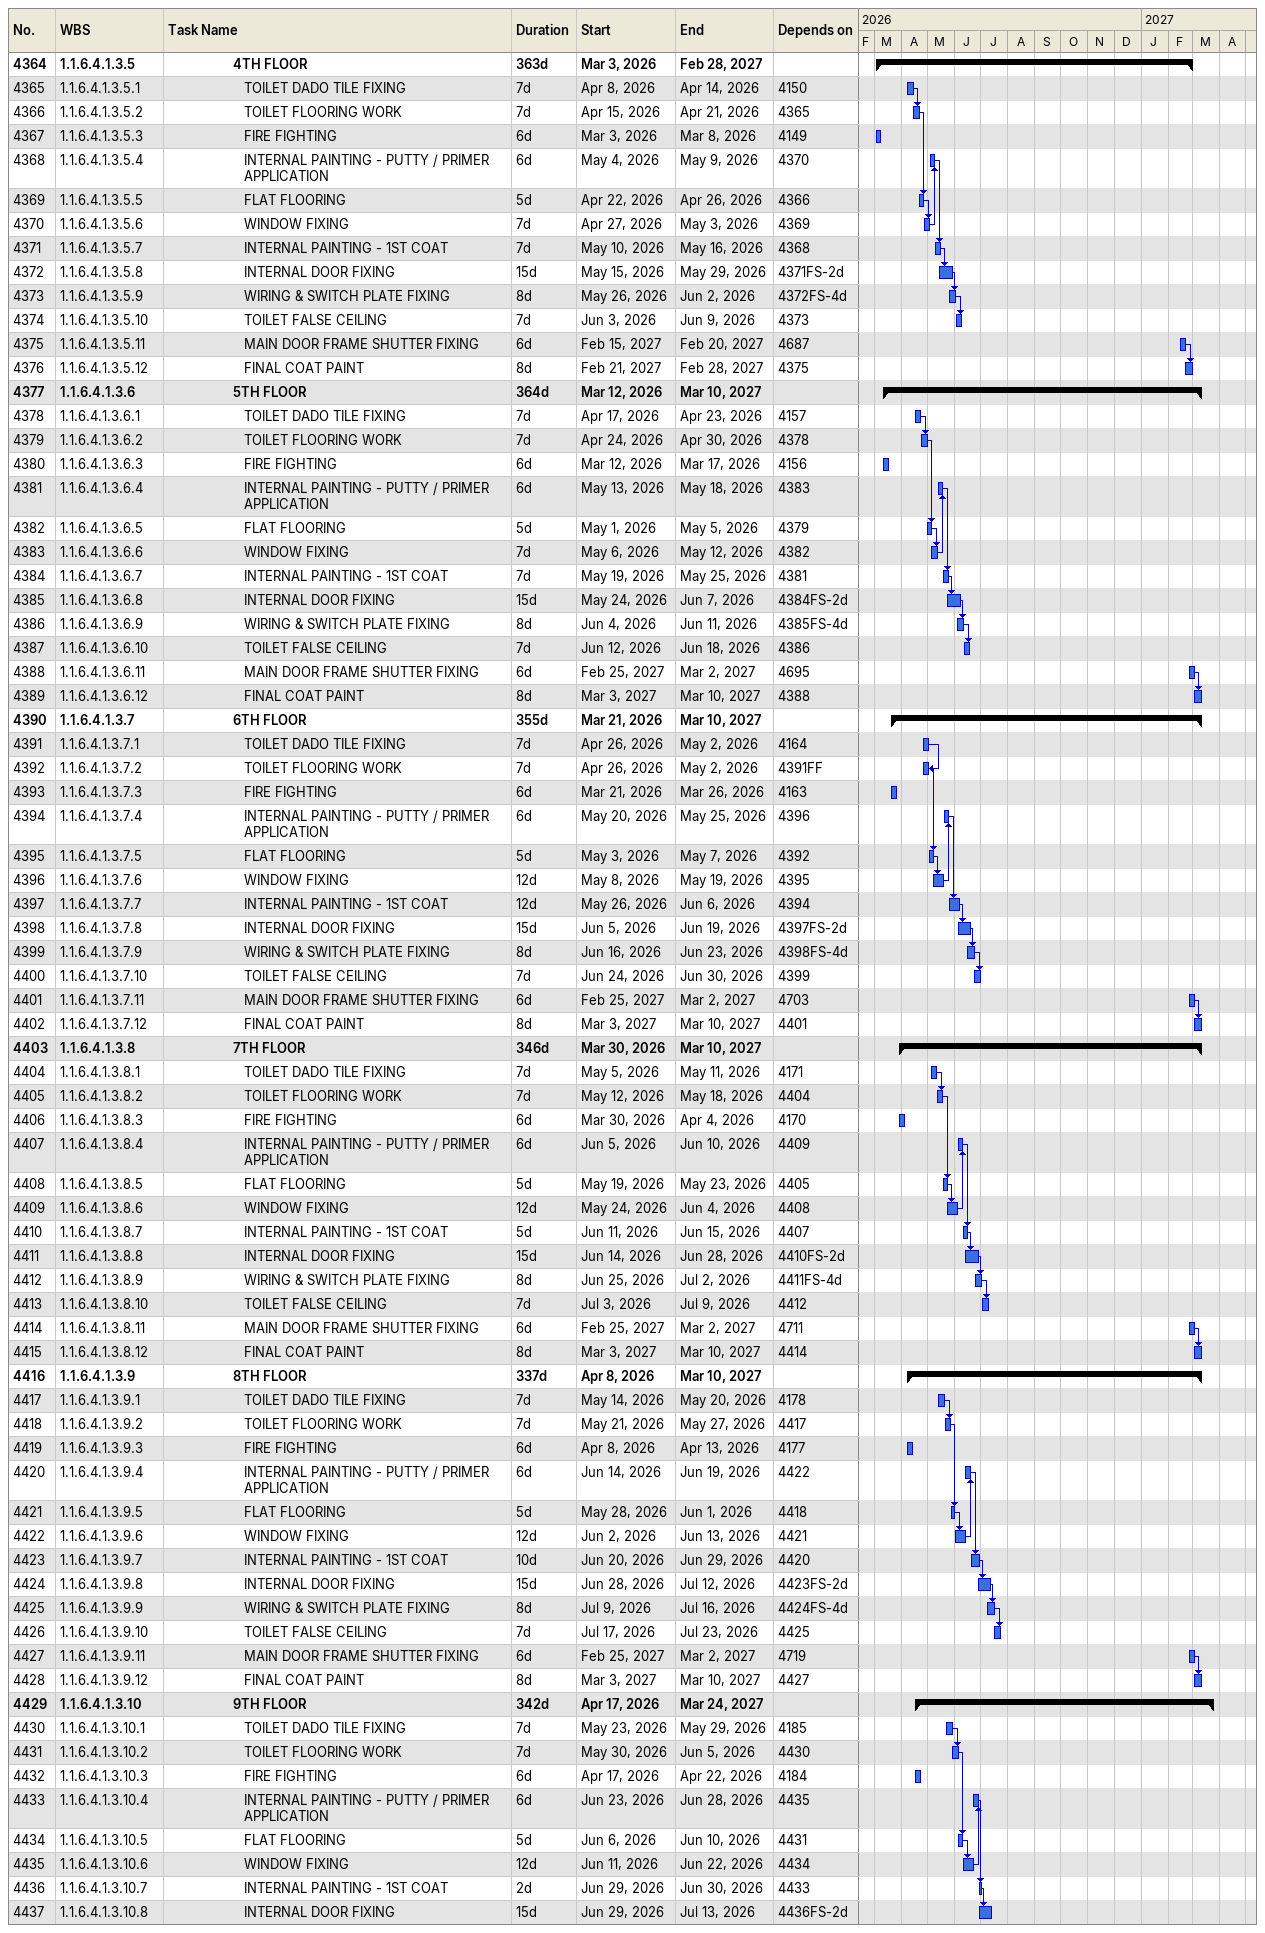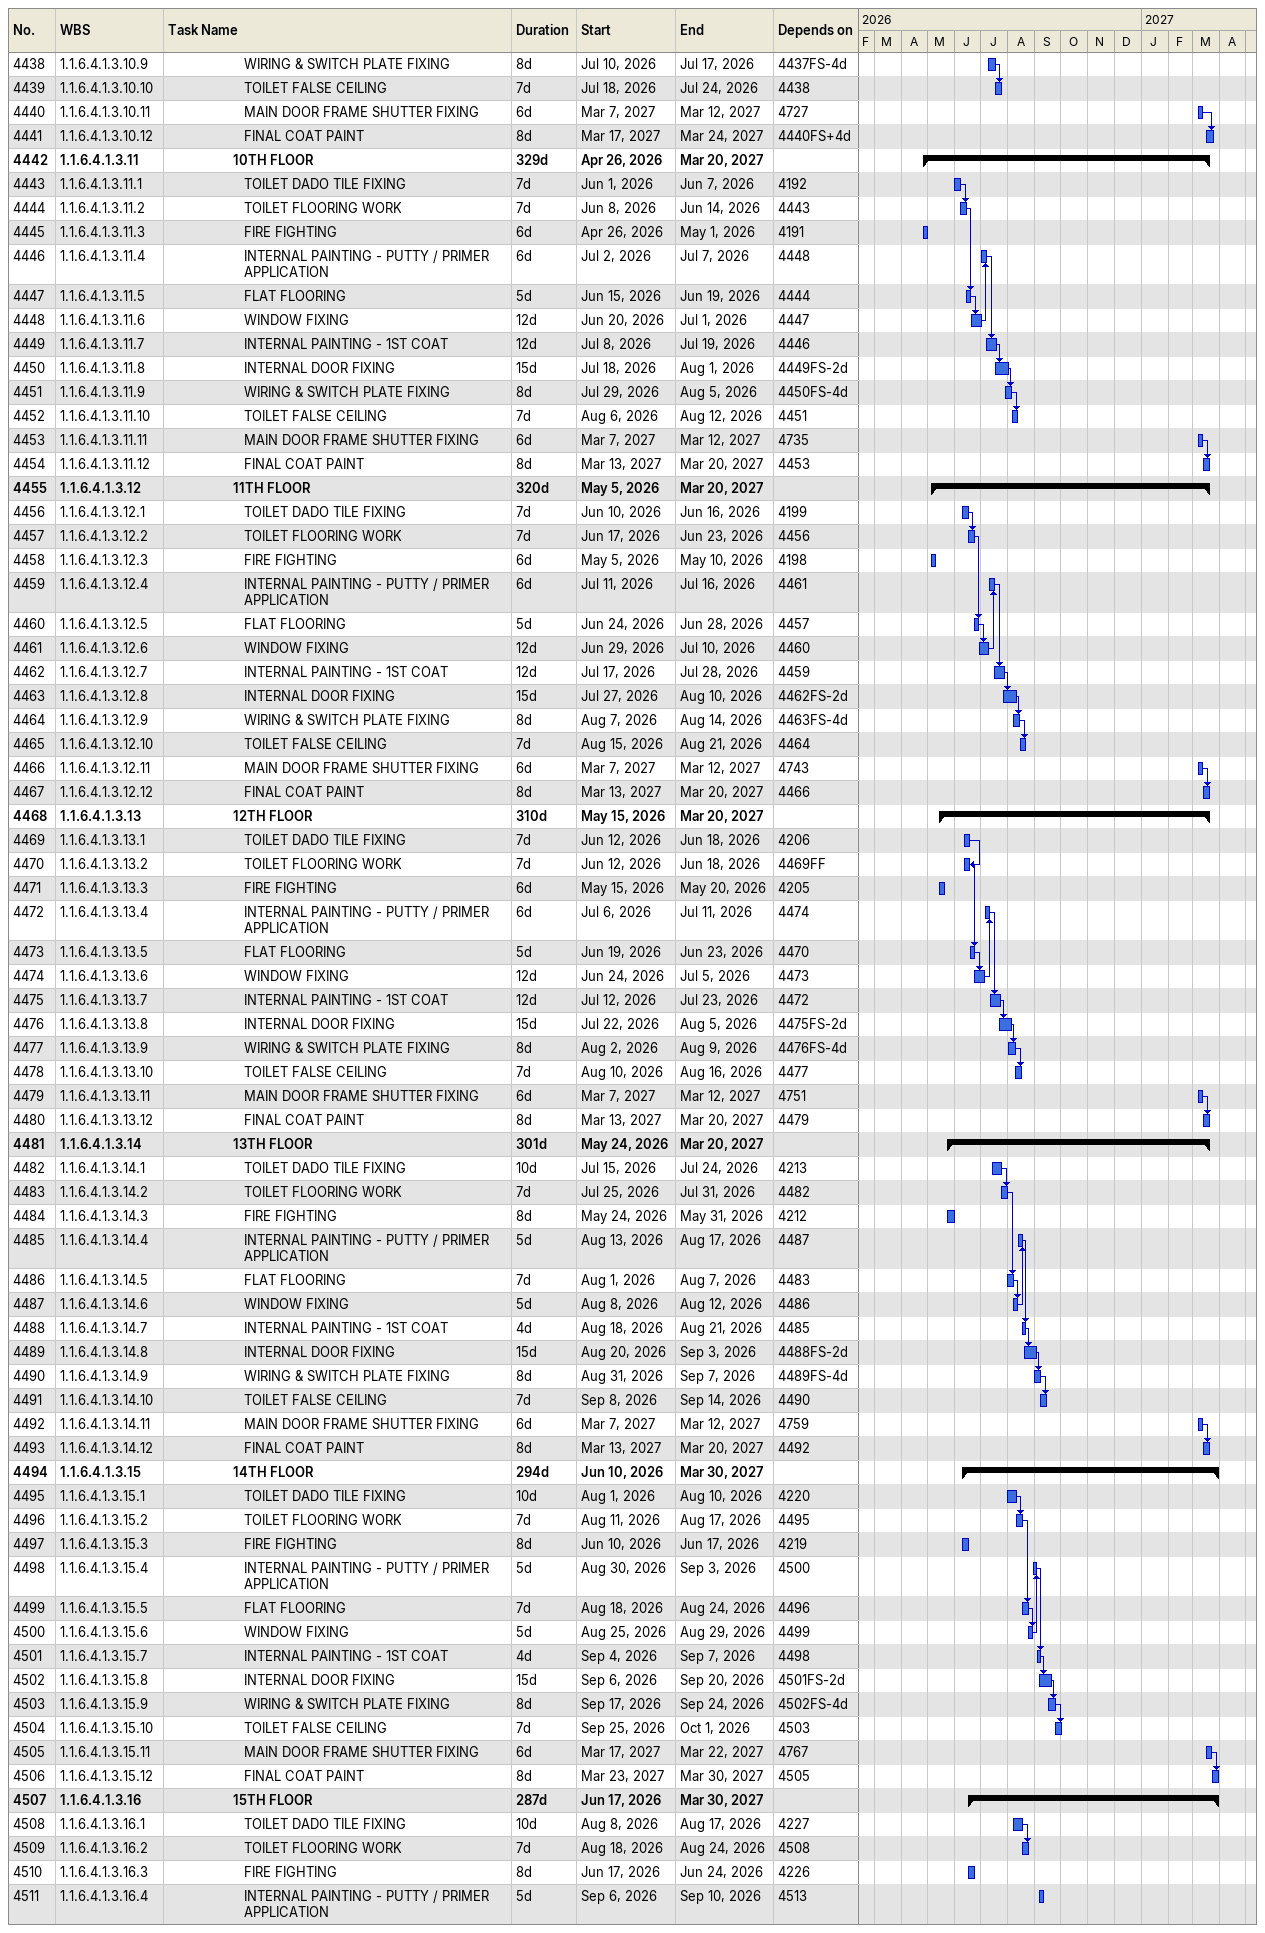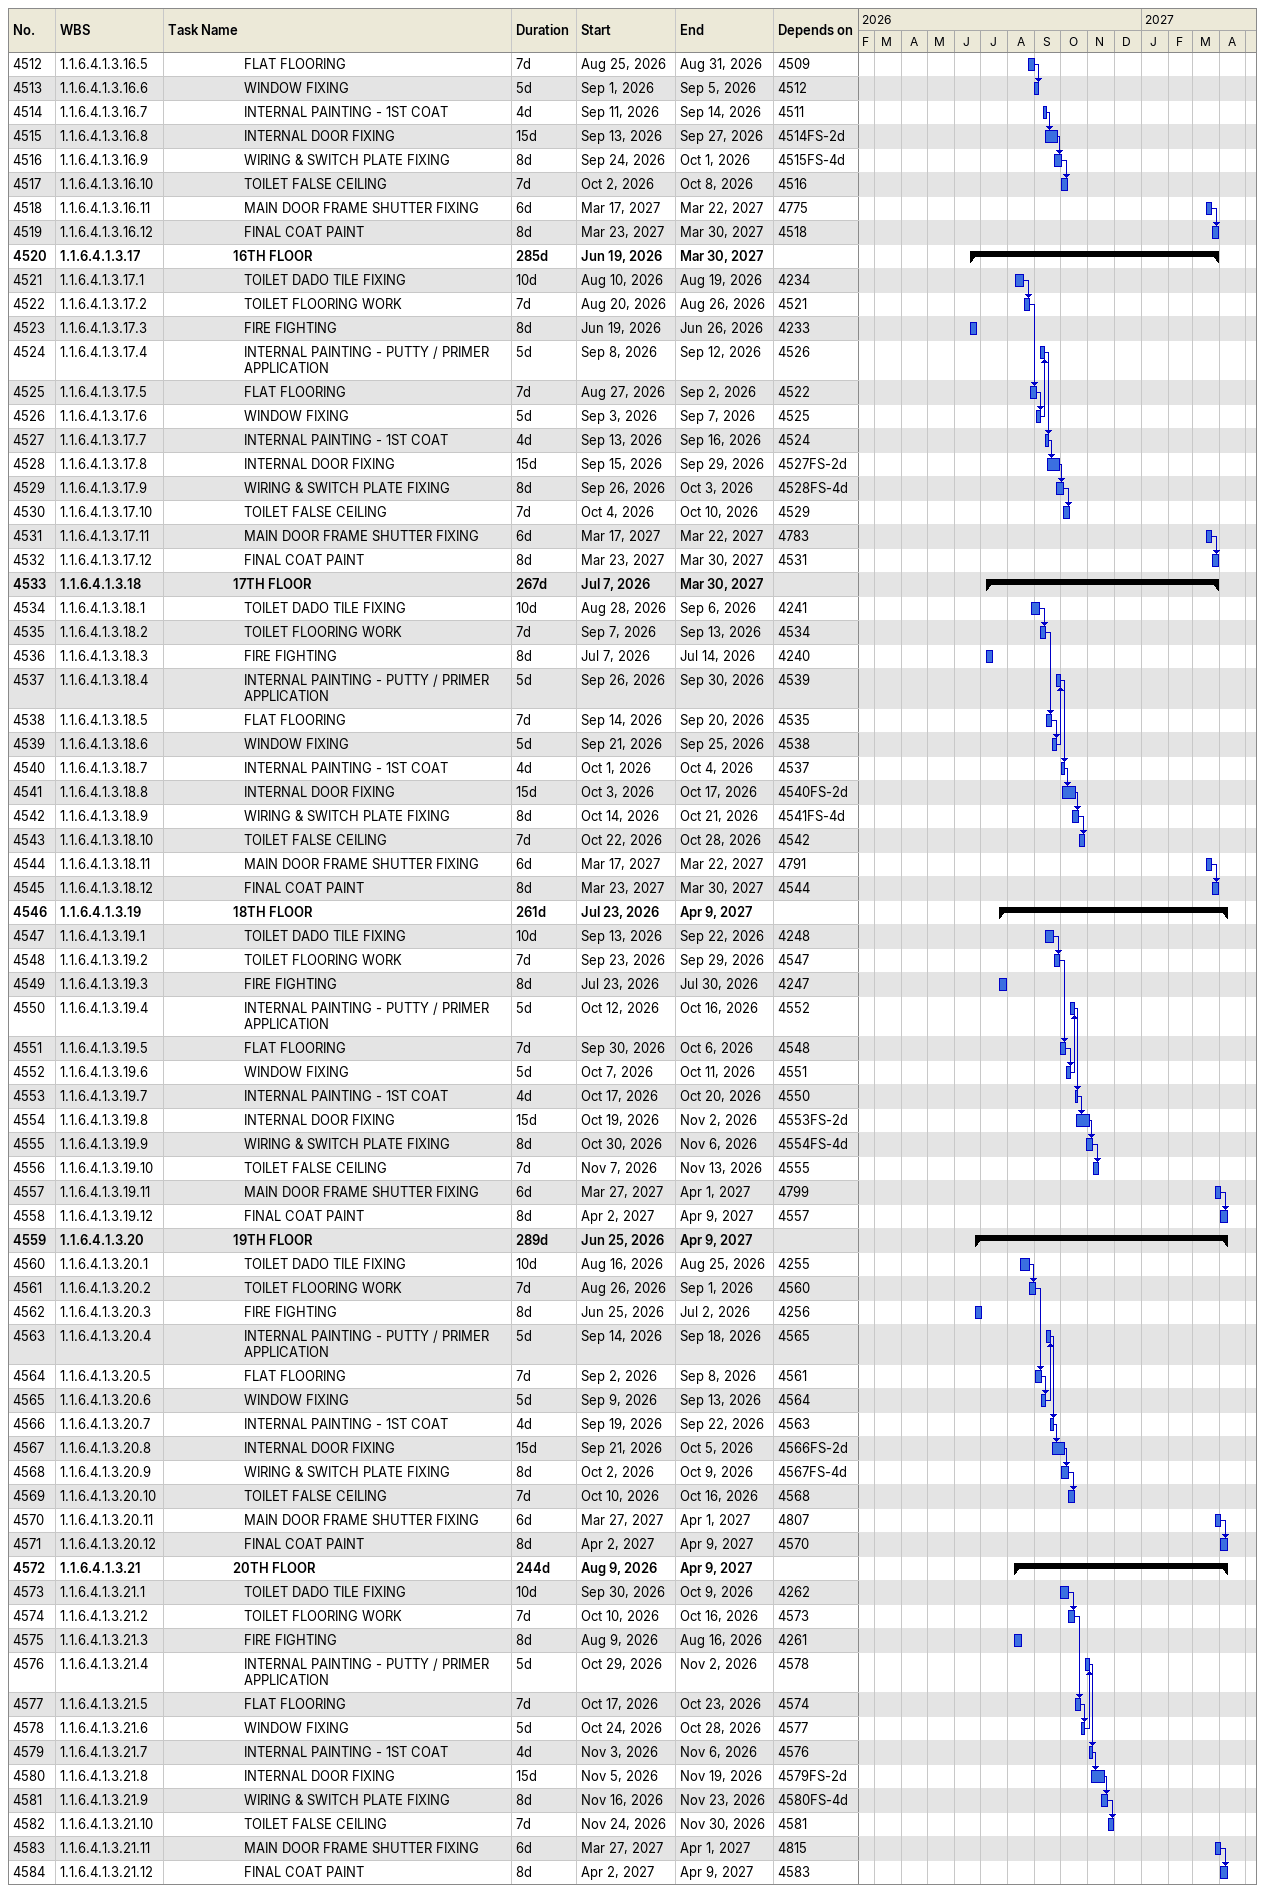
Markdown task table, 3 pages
| ID | WBS | Task | Duration | Start | Finish | Predecessors |
|---|---|---|---|---|---|---|
| 4364 | 1.1.6.4.1.3.5 | **4TH FLOOR** | 363d | 2026-03-03 | 2027-02-28 |  |
| 4365 | 1.1.6.4.1.3.5.1 | TOILET DADO TILE FIXING | 7d | 2026-04-08 | 2026-04-14 | 4150 |
| 4366 | 1.1.6.4.1.3.5.2 | TOILET FLOORING WORK | 7d | 2026-04-15 | 2026-04-21 | 4365 |
| 4367 | 1.1.6.4.1.3.5.3 | FIRE FIGHTING | 6d | 2026-03-03 | 2026-03-08 | 4149 |
| 4368 | 1.1.6.4.1.3.5.4 | INTERNAL PAINTING - PUTTY / PRIMER APPLICATION | 6d | 2026-05-04 | 2026-05-09 | 4370 |
| 4369 | 1.1.6.4.1.3.5.5 | FLAT FLOORING | 5d | 2026-04-22 | 2026-04-26 | 4366 |
| 4370 | 1.1.6.4.1.3.5.6 | WINDOW FIXING | 7d | 2026-04-27 | 2026-05-03 | 4369 |
| 4371 | 1.1.6.4.1.3.5.7 | INTERNAL PAINTING - 1ST COAT | 7d | 2026-05-10 | 2026-05-16 | 4368 |
| 4372 | 1.1.6.4.1.3.5.8 | INTERNAL DOOR FIXING | 15d | 2026-05-15 | 2026-05-29 | 4371FS-2d |
| 4373 | 1.1.6.4.1.3.5.9 | WIRING & SWITCH PLATE FIXING | 8d | 2026-05-26 | 2026-06-02 | 4372FS-4d |
| 4374 | 1.1.6.4.1.3.5.10 | TOILET FALSE CEILING | 7d | 2026-06-03 | 2026-06-09 | 4373 |
| 4375 | 1.1.6.4.1.3.5.11 | MAIN DOOR FRAME SHUTTER FIXING | 6d | 2027-02-15 | 2027-02-20 | 4687 |
| 4376 | 1.1.6.4.1.3.5.12 | FINAL COAT PAINT | 8d | 2027-02-21 | 2027-02-28 | 4375 |
| 4377 | 1.1.6.4.1.3.6 | **5TH FLOOR** | 364d | 2026-03-12 | 2027-03-10 |  |
| 4378 | 1.1.6.4.1.3.6.1 | TOILET DADO TILE FIXING | 7d | 2026-04-17 | 2026-04-23 | 4157 |
| 4379 | 1.1.6.4.1.3.6.2 | TOILET FLOORING WORK | 7d | 2026-04-24 | 2026-04-30 | 4378 |
| 4380 | 1.1.6.4.1.3.6.3 | FIRE FIGHTING | 6d | 2026-03-12 | 2026-03-17 | 4156 |
| 4381 | 1.1.6.4.1.3.6.4 | INTERNAL PAINTING - PUTTY / PRIMER APPLICATION | 6d | 2026-05-13 | 2026-05-18 | 4383 |
| 4382 | 1.1.6.4.1.3.6.5 | FLAT FLOORING | 5d | 2026-05-01 | 2026-05-05 | 4379 |
| 4383 | 1.1.6.4.1.3.6.6 | WINDOW FIXING | 7d | 2026-05-06 | 2026-05-12 | 4382 |
| 4384 | 1.1.6.4.1.3.6.7 | INTERNAL PAINTING - 1ST COAT | 7d | 2026-05-19 | 2026-05-25 | 4381 |
| 4385 | 1.1.6.4.1.3.6.8 | INTERNAL DOOR FIXING | 15d | 2026-05-24 | 2026-06-07 | 4384FS-2d |
| 4386 | 1.1.6.4.1.3.6.9 | WIRING & SWITCH PLATE FIXING | 8d | 2026-06-04 | 2026-06-11 | 4385FS-4d |
| 4387 | 1.1.6.4.1.3.6.10 | TOILET FALSE CEILING | 7d | 2026-06-12 | 2026-06-18 | 4386 |
| 4388 | 1.1.6.4.1.3.6.11 | MAIN DOOR FRAME SHUTTER FIXING | 6d | 2027-02-25 | 2027-03-02 | 4695 |
| 4389 | 1.1.6.4.1.3.6.12 | FINAL COAT PAINT | 8d | 2027-03-03 | 2027-03-10 | 4388 |
| 4390 | 1.1.6.4.1.3.7 | **6TH FLOOR** | 355d | 2026-03-21 | 2027-03-10 |  |
| 4391 | 1.1.6.4.1.3.7.1 | TOILET DADO TILE FIXING | 7d | 2026-04-26 | 2026-05-02 | 4164 |
| 4392 | 1.1.6.4.1.3.7.2 | TOILET FLOORING WORK | 7d | 2026-04-26 | 2026-05-02 | 4391FF |
| 4393 | 1.1.6.4.1.3.7.3 | FIRE FIGHTING | 6d | 2026-03-21 | 2026-03-26 | 4163 |
| 4394 | 1.1.6.4.1.3.7.4 | INTERNAL PAINTING - PUTTY / PRIMER APPLICATION | 6d | 2026-05-20 | 2026-05-25 | 4396 |
| 4395 | 1.1.6.4.1.3.7.5 | FLAT FLOORING | 5d | 2026-05-03 | 2026-05-07 | 4392 |
| 4396 | 1.1.6.4.1.3.7.6 | WINDOW FIXING | 12d | 2026-05-08 | 2026-05-19 | 4395 |
| 4397 | 1.1.6.4.1.3.7.7 | INTERNAL PAINTING - 1ST COAT | 12d | 2026-05-26 | 2026-06-06 | 4394 |
| 4398 | 1.1.6.4.1.3.7.8 | INTERNAL DOOR FIXING | 15d | 2026-06-05 | 2026-06-19 | 4397FS-2d |
| 4399 | 1.1.6.4.1.3.7.9 | WIRING & SWITCH PLATE FIXING | 8d | 2026-06-16 | 2026-06-23 | 4398FS-4d |
| 4400 | 1.1.6.4.1.3.7.10 | TOILET FALSE CEILING | 7d | 2026-06-24 | 2026-06-30 | 4399 |
| 4401 | 1.1.6.4.1.3.7.11 | MAIN DOOR FRAME SHUTTER FIXING | 6d | 2027-02-25 | 2027-03-02 | 4703 |
| 4402 | 1.1.6.4.1.3.7.12 | FINAL COAT PAINT | 8d | 2027-03-03 | 2027-03-10 | 4401 |
| 4403 | 1.1.6.4.1.3.8 | **7TH FLOOR** | 346d | 2026-03-30 | 2027-03-10 |  |
| 4404 | 1.1.6.4.1.3.8.1 | TOILET DADO TILE FIXING | 7d | 2026-05-05 | 2026-05-11 | 4171 |
| 4405 | 1.1.6.4.1.3.8.2 | TOILET FLOORING WORK | 7d | 2026-05-12 | 2026-05-18 | 4404 |
| 4406 | 1.1.6.4.1.3.8.3 | FIRE FIGHTING | 6d | 2026-03-30 | 2026-04-04 | 4170 |
| 4407 | 1.1.6.4.1.3.8.4 | INTERNAL PAINTING - PUTTY / PRIMER APPLICATION | 6d | 2026-06-05 | 2026-06-10 | 4409 |
| 4408 | 1.1.6.4.1.3.8.5 | FLAT FLOORING | 5d | 2026-05-19 | 2026-05-23 | 4405 |
| 4409 | 1.1.6.4.1.3.8.6 | WINDOW FIXING | 12d | 2026-05-24 | 2026-06-04 | 4408 |
| 4410 | 1.1.6.4.1.3.8.7 | INTERNAL PAINTING - 1ST COAT | 5d | 2026-06-11 | 2026-06-15 | 4407 |
| 4411 | 1.1.6.4.1.3.8.8 | INTERNAL DOOR FIXING | 15d | 2026-06-14 | 2026-06-28 | 4410FS-2d |
| 4412 | 1.1.6.4.1.3.8.9 | WIRING & SWITCH PLATE FIXING | 8d | 2026-06-25 | 2026-07-02 | 4411FS-4d |
| 4413 | 1.1.6.4.1.3.8.10 | TOILET FALSE CEILING | 7d | 2026-07-03 | 2026-07-09 | 4412 |
| 4414 | 1.1.6.4.1.3.8.11 | MAIN DOOR FRAME SHUTTER FIXING | 6d | 2027-02-25 | 2027-03-02 | 4711 |
| 4415 | 1.1.6.4.1.3.8.12 | FINAL COAT PAINT | 8d | 2027-03-03 | 2027-03-10 | 4414 |
| 4416 | 1.1.6.4.1.3.9 | **8TH FLOOR** | 337d | 2026-04-08 | 2027-03-10 |  |
| 4417 | 1.1.6.4.1.3.9.1 | TOILET DADO TILE FIXING | 7d | 2026-05-14 | 2026-05-20 | 4178 |
| 4418 | 1.1.6.4.1.3.9.2 | TOILET FLOORING WORK | 7d | 2026-05-21 | 2026-05-27 | 4417 |
| 4419 | 1.1.6.4.1.3.9.3 | FIRE FIGHTING | 6d | 2026-04-08 | 2026-04-13 | 4177 |
| 4420 | 1.1.6.4.1.3.9.4 | INTERNAL PAINTING - PUTTY / PRIMER APPLICATION | 6d | 2026-06-14 | 2026-06-19 | 4422 |
| 4421 | 1.1.6.4.1.3.9.5 | FLAT FLOORING | 5d | 2026-05-28 | 2026-06-01 | 4418 |
| 4422 | 1.1.6.4.1.3.9.6 | WINDOW FIXING | 12d | 2026-06-02 | 2026-06-13 | 4421 |
| 4423 | 1.1.6.4.1.3.9.7 | INTERNAL PAINTING - 1ST COAT | 10d | 2026-06-20 | 2026-06-29 | 4420 |
| 4424 | 1.1.6.4.1.3.9.8 | INTERNAL DOOR FIXING | 15d | 2026-06-28 | 2026-07-12 | 4423FS-2d |
| 4425 | 1.1.6.4.1.3.9.9 | WIRING & SWITCH PLATE FIXING | 8d | 2026-07-09 | 2026-07-16 | 4424FS-4d |
| 4426 | 1.1.6.4.1.3.9.10 | TOILET FALSE CEILING | 7d | 2026-07-17 | 2026-07-23 | 4425 |
| 4427 | 1.1.6.4.1.3.9.11 | MAIN DOOR FRAME SHUTTER FIXING | 6d | 2027-02-25 | 2027-03-02 | 4719 |
| 4428 | 1.1.6.4.1.3.9.12 | FINAL COAT PAINT | 8d | 2027-03-03 | 2027-03-10 | 4427 |
| 4429 | 1.1.6.4.1.3.10 | **9TH FLOOR** | 342d | 2026-04-17 | 2027-03-24 |  |
| 4430 | 1.1.6.4.1.3.10.1 | TOILET DADO TILE FIXING | 7d | 2026-05-23 | 2026-05-29 | 4185 |
| 4431 | 1.1.6.4.1.3.10.2 | TOILET FLOORING WORK | 7d | 2026-05-30 | 2026-06-05 | 4430 |
| 4432 | 1.1.6.4.1.3.10.3 | FIRE FIGHTING | 6d | 2026-04-17 | 2026-04-22 | 4184 |
| 4433 | 1.1.6.4.1.3.10.4 | INTERNAL PAINTING - PUTTY / PRIMER APPLICATION | 6d | 2026-06-23 | 2026-06-28 | 4435 |
| 4434 | 1.1.6.4.1.3.10.5 | FLAT FLOORING | 5d | 2026-06-06 | 2026-06-10 | 4431 |
| 4435 | 1.1.6.4.1.3.10.6 | WINDOW FIXING | 12d | 2026-06-11 | 2026-06-22 | 4434 |
| 4436 | 1.1.6.4.1.3.10.7 | INTERNAL PAINTING - 1ST COAT | 2d | 2026-06-29 | 2026-06-30 | 4433 |
| 4437 | 1.1.6.4.1.3.10.8 | INTERNAL DOOR FIXING | 15d | 2026-06-29 | 2026-07-13 | 4436FS-2d |
| 4438 | 1.1.6.4.1.3.10.9 | WIRING & SWITCH PLATE FIXING | 8d | 2026-07-10 | 2026-07-17 | 4437FS-4d |
| 4439 | 1.1.6.4.1.3.10.10 | TOILET FALSE CEILING | 7d | 2026-07-18 | 2026-07-24 | 4438 |
| 4440 | 1.1.6.4.1.3.10.11 | MAIN DOOR FRAME SHUTTER FIXING | 6d | 2027-03-07 | 2027-03-12 | 4727 |
| 4441 | 1.1.6.4.1.3.10.12 | FINAL COAT PAINT | 8d | 2027-03-17 | 2027-03-24 | 4440FS+4d |
| 4442 | 1.1.6.4.1.3.11 | **10TH FLOOR** | 329d | 2026-04-26 | 2027-03-20 |  |
| 4443 | 1.1.6.4.1.3.11.1 | TOILET DADO TILE FIXING | 7d | 2026-06-01 | 2026-06-07 | 4192 |
| 4444 | 1.1.6.4.1.3.11.2 | TOILET FLOORING WORK | 7d | 2026-06-08 | 2026-06-14 | 4443 |
| 4445 | 1.1.6.4.1.3.11.3 | FIRE FIGHTING | 6d | 2026-04-26 | 2026-05-01 | 4191 |
| 4446 | 1.1.6.4.1.3.11.4 | INTERNAL PAINTING - PUTTY / PRIMER APPLICATION | 6d | 2026-07-02 | 2026-07-07 | 4448 |
| 4447 | 1.1.6.4.1.3.11.5 | FLAT FLOORING | 5d | 2026-06-15 | 2026-06-19 | 4444 |
| 4448 | 1.1.6.4.1.3.11.6 | WINDOW FIXING | 12d | 2026-06-20 | 2026-07-01 | 4447 |
| 4449 | 1.1.6.4.1.3.11.7 | INTERNAL PAINTING - 1ST COAT | 12d | 2026-07-08 | 2026-07-19 | 4446 |
| 4450 | 1.1.6.4.1.3.11.8 | INTERNAL DOOR FIXING | 15d | 2026-07-18 | 2026-08-01 | 4449FS-2d |
| 4451 | 1.1.6.4.1.3.11.9 | WIRING & SWITCH PLATE FIXING | 8d | 2026-07-29 | 2026-08-05 | 4450FS-4d |
| 4452 | 1.1.6.4.1.3.11.10 | TOILET FALSE CEILING | 7d | 2026-08-06 | 2026-08-12 | 4451 |
| 4453 | 1.1.6.4.1.3.11.11 | MAIN DOOR FRAME SHUTTER FIXING | 6d | 2027-03-07 | 2027-03-12 | 4735 |
| 4454 | 1.1.6.4.1.3.11.12 | FINAL COAT PAINT | 8d | 2027-03-13 | 2027-03-20 | 4453 |
| 4455 | 1.1.6.4.1.3.12 | **11TH FLOOR** | 320d | 2026-05-05 | 2027-03-20 |  |
| 4456 | 1.1.6.4.1.3.12.1 | TOILET DADO TILE FIXING | 7d | 2026-06-10 | 2026-06-16 | 4199 |
| 4457 | 1.1.6.4.1.3.12.2 | TOILET FLOORING WORK | 7d | 2026-06-17 | 2026-06-23 | 4456 |
| 4458 | 1.1.6.4.1.3.12.3 | FIRE FIGHTING | 6d | 2026-05-05 | 2026-05-10 | 4198 |
| 4459 | 1.1.6.4.1.3.12.4 | INTERNAL PAINTING - PUTTY / PRIMER APPLICATION | 6d | 2026-07-11 | 2026-07-16 | 4461 |
| 4460 | 1.1.6.4.1.3.12.5 | FLAT FLOORING | 5d | 2026-06-24 | 2026-06-28 | 4457 |
| 4461 | 1.1.6.4.1.3.12.6 | WINDOW FIXING | 12d | 2026-06-29 | 2026-07-10 | 4460 |
| 4462 | 1.1.6.4.1.3.12.7 | INTERNAL PAINTING - 1ST COAT | 12d | 2026-07-17 | 2026-07-28 | 4459 |
| 4463 | 1.1.6.4.1.3.12.8 | INTERNAL DOOR FIXING | 15d | 2026-07-27 | 2026-08-10 | 4462FS-2d |
| 4464 | 1.1.6.4.1.3.12.9 | WIRING & SWITCH PLATE FIXING | 8d | 2026-08-07 | 2026-08-14 | 4463FS-4d |
| 4465 | 1.1.6.4.1.3.12.10 | TOILET FALSE CEILING | 7d | 2026-08-15 | 2026-08-21 | 4464 |
| 4466 | 1.1.6.4.1.3.12.11 | MAIN DOOR FRAME SHUTTER FIXING | 6d | 2027-03-07 | 2027-03-12 | 4743 |
| 4467 | 1.1.6.4.1.3.12.12 | FINAL COAT PAINT | 8d | 2027-03-13 | 2027-03-20 | 4466 |
| 4468 | 1.1.6.4.1.3.13 | **12TH FLOOR** | 310d | 2026-05-15 | 2027-03-20 |  |
| 4469 | 1.1.6.4.1.3.13.1 | TOILET DADO TILE FIXING | 7d | 2026-06-12 | 2026-06-18 | 4206 |
| 4470 | 1.1.6.4.1.3.13.2 | TOILET FLOORING WORK | 7d | 2026-06-12 | 2026-06-18 | 4469FF |
| 4471 | 1.1.6.4.1.3.13.3 | FIRE FIGHTING | 6d | 2026-05-15 | 2026-05-20 | 4205 |
| 4472 | 1.1.6.4.1.3.13.4 | INTERNAL PAINTING - PUTTY / PRIMER APPLICATION | 6d | 2026-07-06 | 2026-07-11 | 4474 |
| 4473 | 1.1.6.4.1.3.13.5 | FLAT FLOORING | 5d | 2026-06-19 | 2026-06-23 | 4470 |
| 4474 | 1.1.6.4.1.3.13.6 | WINDOW FIXING | 12d | 2026-06-24 | 2026-07-05 | 4473 |
| 4475 | 1.1.6.4.1.3.13.7 | INTERNAL PAINTING - 1ST COAT | 12d | 2026-07-12 | 2026-07-23 | 4472 |
| 4476 | 1.1.6.4.1.3.13.8 | INTERNAL DOOR FIXING | 15d | 2026-07-22 | 2026-08-05 | 4475FS-2d |
| 4477 | 1.1.6.4.1.3.13.9 | WIRING & SWITCH PLATE FIXING | 8d | 2026-08-02 | 2026-08-09 | 4476FS-4d |
| 4478 | 1.1.6.4.1.3.13.10 | TOILET FALSE CEILING | 7d | 2026-08-10 | 2026-08-16 | 4477 |
| 4479 | 1.1.6.4.1.3.13.11 | MAIN DOOR FRAME SHUTTER FIXING | 6d | 2027-03-07 | 2027-03-12 | 4751 |
| 4480 | 1.1.6.4.1.3.13.12 | FINAL COAT PAINT | 8d | 2027-03-13 | 2027-03-20 | 4479 |
| 4481 | 1.1.6.4.1.3.14 | **13TH FLOOR** | 301d | 2026-05-24 | 2027-03-20 |  |
| 4482 | 1.1.6.4.1.3.14.1 | TOILET DADO TILE FIXING | 10d | 2026-07-15 | 2026-07-24 | 4213 |
| 4483 | 1.1.6.4.1.3.14.2 | TOILET FLOORING WORK | 7d | 2026-07-25 | 2026-07-31 | 4482 |
| 4484 | 1.1.6.4.1.3.14.3 | FIRE FIGHTING | 8d | 2026-05-24 | 2026-05-31 | 4212 |
| 4485 | 1.1.6.4.1.3.14.4 | INTERNAL PAINTING - PUTTY / PRIMER APPLICATION | 5d | 2026-08-13 | 2026-08-17 | 4487 |
| 4486 | 1.1.6.4.1.3.14.5 | FLAT FLOORING | 7d | 2026-08-01 | 2026-08-07 | 4483 |
| 4487 | 1.1.6.4.1.3.14.6 | WINDOW FIXING | 5d | 2026-08-08 | 2026-08-12 | 4486 |
| 4488 | 1.1.6.4.1.3.14.7 | INTERNAL PAINTING - 1ST COAT | 4d | 2026-08-18 | 2026-08-21 | 4485 |
| 4489 | 1.1.6.4.1.3.14.8 | INTERNAL DOOR FIXING | 15d | 2026-08-20 | 2026-09-03 | 4488FS-2d |
| 4490 | 1.1.6.4.1.3.14.9 | WIRING & SWITCH PLATE FIXING | 8d | 2026-08-31 | 2026-09-07 | 4489FS-4d |
| 4491 | 1.1.6.4.1.3.14.10 | TOILET FALSE CEILING | 7d | 2026-09-08 | 2026-09-14 | 4490 |
| 4492 | 1.1.6.4.1.3.14.11 | MAIN DOOR FRAME SHUTTER FIXING | 6d | 2027-03-07 | 2027-03-12 | 4759 |
| 4493 | 1.1.6.4.1.3.14.12 | FINAL COAT PAINT | 8d | 2027-03-13 | 2027-03-20 | 4492 |
| 4494 | 1.1.6.4.1.3.15 | **14TH FLOOR** | 294d | 2026-06-10 | 2027-03-30 |  |
| 4495 | 1.1.6.4.1.3.15.1 | TOILET DADO TILE FIXING | 10d | 2026-08-01 | 2026-08-10 | 4220 |
| 4496 | 1.1.6.4.1.3.15.2 | TOILET FLOORING WORK | 7d | 2026-08-11 | 2026-08-17 | 4495 |
| 4497 | 1.1.6.4.1.3.15.3 | FIRE FIGHTING | 8d | 2026-06-10 | 2026-06-17 | 4219 |
| 4498 | 1.1.6.4.1.3.15.4 | INTERNAL PAINTING - PUTTY / PRIMER APPLICATION | 5d | 2026-08-30 | 2026-09-03 | 4500 |
| 4499 | 1.1.6.4.1.3.15.5 | FLAT FLOORING | 7d | 2026-08-18 | 2026-08-24 | 4496 |
| 4500 | 1.1.6.4.1.3.15.6 | WINDOW FIXING | 5d | 2026-08-25 | 2026-08-29 | 4499 |
| 4501 | 1.1.6.4.1.3.15.7 | INTERNAL PAINTING - 1ST COAT | 4d | 2026-09-04 | 2026-09-07 | 4498 |
| 4502 | 1.1.6.4.1.3.15.8 | INTERNAL DOOR FIXING | 15d | 2026-09-06 | 2026-09-20 | 4501FS-2d |
| 4503 | 1.1.6.4.1.3.15.9 | WIRING & SWITCH PLATE FIXING | 8d | 2026-09-17 | 2026-09-24 | 4502FS-4d |
| 4504 | 1.1.6.4.1.3.15.10 | TOILET FALSE CEILING | 7d | 2026-09-25 | 2026-10-01 | 4503 |
| 4505 | 1.1.6.4.1.3.15.11 | MAIN DOOR FRAME SHUTTER FIXING | 6d | 2027-03-17 | 2027-03-22 | 4767 |
| 4506 | 1.1.6.4.1.3.15.12 | FINAL COAT PAINT | 8d | 2027-03-23 | 2027-03-30 | 4505 |
| 4507 | 1.1.6.4.1.3.16 | **15TH FLOOR** | 287d | 2026-06-17 | 2027-03-30 |  |
| 4508 | 1.1.6.4.1.3.16.1 | TOILET DADO TILE FIXING | 10d | 2026-08-08 | 2026-08-17 | 4227 |
| 4509 | 1.1.6.4.1.3.16.2 | TOILET FLOORING WORK | 7d | 2026-08-18 | 2026-08-24 | 4508 |
| 4510 | 1.1.6.4.1.3.16.3 | FIRE FIGHTING | 8d | 2026-06-17 | 2026-06-24 | 4226 |
| 4511 | 1.1.6.4.1.3.16.4 | INTERNAL PAINTING - PUTTY / PRIMER APPLICATION | 5d | 2026-09-06 | 2026-09-10 | 4513 |
| 4512 | 1.1.6.4.1.3.16.5 | FLAT FLOORING | 7d | 2026-08-25 | 2026-08-31 | 4509 |
| 4513 | 1.1.6.4.1.3.16.6 | WINDOW FIXING | 5d | 2026-09-01 | 2026-09-05 | 4512 |
| 4514 | 1.1.6.4.1.3.16.7 | INTERNAL PAINTING - 1ST COAT | 4d | 2026-09-11 | 2026-09-14 | 4511 |
| 4515 | 1.1.6.4.1.3.16.8 | INTERNAL DOOR FIXING | 15d | 2026-09-13 | 2026-09-27 | 4514FS-2d |
| 4516 | 1.1.6.4.1.3.16.9 | WIRING & SWITCH PLATE FIXING | 8d | 2026-09-24 | 2026-10-01 | 4515FS-4d |
| 4517 | 1.1.6.4.1.3.16.10 | TOILET FALSE CEILING | 7d | 2026-10-02 | 2026-10-08 | 4516 |
| 4518 | 1.1.6.4.1.3.16.11 | MAIN DOOR FRAME SHUTTER FIXING | 6d | 2027-03-17 | 2027-03-22 | 4775 |
| 4519 | 1.1.6.4.1.3.16.12 | FINAL COAT PAINT | 8d | 2027-03-23 | 2027-03-30 | 4518 |
| 4520 | 1.1.6.4.1.3.17 | **16TH FLOOR** | 285d | 2026-06-19 | 2027-03-30 |  |
| 4521 | 1.1.6.4.1.3.17.1 | TOILET DADO TILE FIXING | 10d | 2026-08-10 | 2026-08-19 | 4234 |
| 4522 | 1.1.6.4.1.3.17.2 | TOILET FLOORING WORK | 7d | 2026-08-20 | 2026-08-26 | 4521 |
| 4523 | 1.1.6.4.1.3.17.3 | FIRE FIGHTING | 8d | 2026-06-19 | 2026-06-26 | 4233 |
| 4524 | 1.1.6.4.1.3.17.4 | INTERNAL PAINTING - PUTTY / PRIMER APPLICATION | 5d | 2026-09-08 | 2026-09-12 | 4526 |
| 4525 | 1.1.6.4.1.3.17.5 | FLAT FLOORING | 7d | 2026-08-27 | 2026-09-02 | 4522 |
| 4526 | 1.1.6.4.1.3.17.6 | WINDOW FIXING | 5d | 2026-09-03 | 2026-09-07 | 4525 |
| 4527 | 1.1.6.4.1.3.17.7 | INTERNAL PAINTING - 1ST COAT | 4d | 2026-09-13 | 2026-09-16 | 4524 |
| 4528 | 1.1.6.4.1.3.17.8 | INTERNAL DOOR FIXING | 15d | 2026-09-15 | 2026-09-29 | 4527FS-2d |
| 4529 | 1.1.6.4.1.3.17.9 | WIRING & SWITCH PLATE FIXING | 8d | 2026-09-26 | 2026-10-03 | 4528FS-4d |
| 4530 | 1.1.6.4.1.3.17.10 | TOILET FALSE CEILING | 7d | 2026-10-04 | 2026-10-10 | 4529 |
| 4531 | 1.1.6.4.1.3.17.11 | MAIN DOOR FRAME SHUTTER FIXING | 6d | 2027-03-17 | 2027-03-22 | 4783 |
| 4532 | 1.1.6.4.1.3.17.12 | FINAL COAT PAINT | 8d | 2027-03-23 | 2027-03-30 | 4531 |
| 4533 | 1.1.6.4.1.3.18 | **17TH FLOOR** | 267d | 2026-07-07 | 2027-03-30 |  |
| 4534 | 1.1.6.4.1.3.18.1 | TOILET DADO TILE FIXING | 10d | 2026-08-28 | 2026-09-06 | 4241 |
| 4535 | 1.1.6.4.1.3.18.2 | TOILET FLOORING WORK | 7d | 2026-09-07 | 2026-09-13 | 4534 |
| 4536 | 1.1.6.4.1.3.18.3 | FIRE FIGHTING | 8d | 2026-07-07 | 2026-07-14 | 4240 |
| 4537 | 1.1.6.4.1.3.18.4 | INTERNAL PAINTING - PUTTY / PRIMER APPLICATION | 5d | 2026-09-26 | 2026-09-30 | 4539 |
| 4538 | 1.1.6.4.1.3.18.5 | FLAT FLOORING | 7d | 2026-09-14 | 2026-09-20 | 4535 |
| 4539 | 1.1.6.4.1.3.18.6 | WINDOW FIXING | 5d | 2026-09-21 | 2026-09-25 | 4538 |
| 4540 | 1.1.6.4.1.3.18.7 | INTERNAL PAINTING - 1ST COAT | 4d | 2026-10-01 | 2026-10-04 | 4537 |
| 4541 | 1.1.6.4.1.3.18.8 | INTERNAL DOOR FIXING | 15d | 2026-10-03 | 2026-10-17 | 4540FS-2d |
| 4542 | 1.1.6.4.1.3.18.9 | WIRING & SWITCH PLATE FIXING | 8d | 2026-10-14 | 2026-10-21 | 4541FS-4d |
| 4543 | 1.1.6.4.1.3.18.10 | TOILET FALSE CEILING | 7d | 2026-10-22 | 2026-10-28 | 4542 |
| 4544 | 1.1.6.4.1.3.18.11 | MAIN DOOR FRAME SHUTTER FIXING | 6d | 2027-03-17 | 2027-03-22 | 4791 |
| 4545 | 1.1.6.4.1.3.18.12 | FINAL COAT PAINT | 8d | 2027-03-23 | 2027-03-30 | 4544 |
| 4546 | 1.1.6.4.1.3.19 | **18TH FLOOR** | 261d | 2026-07-23 | 2027-04-09 |  |
| 4547 | 1.1.6.4.1.3.19.1 | TOILET DADO TILE FIXING | 10d | 2026-09-13 | 2026-09-22 | 4248 |
| 4548 | 1.1.6.4.1.3.19.2 | TOILET FLOORING WORK | 7d | 2026-09-23 | 2026-09-29 | 4547 |
| 4549 | 1.1.6.4.1.3.19.3 | FIRE FIGHTING | 8d | 2026-07-23 | 2026-07-30 | 4247 |
| 4550 | 1.1.6.4.1.3.19.4 | INTERNAL PAINTING - PUTTY / PRIMER APPLICATION | 5d | 2026-10-12 | 2026-10-16 | 4552 |
| 4551 | 1.1.6.4.1.3.19.5 | FLAT FLOORING | 7d | 2026-09-30 | 2026-10-06 | 4548 |
| 4552 | 1.1.6.4.1.3.19.6 | WINDOW FIXING | 5d | 2026-10-07 | 2026-10-11 | 4551 |
| 4553 | 1.1.6.4.1.3.19.7 | INTERNAL PAINTING - 1ST COAT | 4d | 2026-10-17 | 2026-10-20 | 4550 |
| 4554 | 1.1.6.4.1.3.19.8 | INTERNAL DOOR FIXING | 15d | 2026-10-19 | 2026-11-02 | 4553FS-2d |
| 4555 | 1.1.6.4.1.3.19.9 | WIRING & SWITCH PLATE FIXING | 8d | 2026-10-30 | 2026-11-06 | 4554FS-4d |
| 4556 | 1.1.6.4.1.3.19.10 | TOILET FALSE CEILING | 7d | 2026-11-07 | 2026-11-13 | 4555 |
| 4557 | 1.1.6.4.1.3.19.11 | MAIN DOOR FRAME SHUTTER FIXING | 6d | 2027-03-27 | 2027-04-01 | 4799 |
| 4558 | 1.1.6.4.1.3.19.12 | FINAL COAT PAINT | 8d | 2027-04-02 | 2027-04-09 | 4557 |
| 4559 | 1.1.6.4.1.3.20 | **19TH FLOOR** | 289d | 2026-06-25 | 2027-04-09 |  |
| 4560 | 1.1.6.4.1.3.20.1 | TOILET DADO TILE FIXING | 10d | 2026-08-16 | 2026-08-25 | 4255 |
| 4561 | 1.1.6.4.1.3.20.2 | TOILET FLOORING WORK | 7d | 2026-08-26 | 2026-09-01 | 4560 |
| 4562 | 1.1.6.4.1.3.20.3 | FIRE FIGHTING | 8d | 2026-06-25 | 2026-07-02 | 4256 |
| 4563 | 1.1.6.4.1.3.20.4 | INTERNAL PAINTING - PUTTY / PRIMER APPLICATION | 5d | 2026-09-14 | 2026-09-18 | 4565 |
| 4564 | 1.1.6.4.1.3.20.5 | FLAT FLOORING | 7d | 2026-09-02 | 2026-09-08 | 4561 |
| 4565 | 1.1.6.4.1.3.20.6 | WINDOW FIXING | 5d | 2026-09-09 | 2026-09-13 | 4564 |
| 4566 | 1.1.6.4.1.3.20.7 | INTERNAL PAINTING - 1ST COAT | 4d | 2026-09-19 | 2026-09-22 | 4563 |
| 4567 | 1.1.6.4.1.3.20.8 | INTERNAL DOOR FIXING | 15d | 2026-09-21 | 2026-10-05 | 4566FS-2d |
| 4568 | 1.1.6.4.1.3.20.9 | WIRING & SWITCH PLATE FIXING | 8d | 2026-10-02 | 2026-10-09 | 4567FS-4d |
| 4569 | 1.1.6.4.1.3.20.10 | TOILET FALSE CEILING | 7d | 2026-10-10 | 2026-10-16 | 4568 |
| 4570 | 1.1.6.4.1.3.20.11 | MAIN DOOR FRAME SHUTTER FIXING | 6d | 2027-03-27 | 2027-04-01 | 4807 |
| 4571 | 1.1.6.4.1.3.20.12 | FINAL COAT PAINT | 8d | 2027-04-02 | 2027-04-09 | 4570 |
| 4572 | 1.1.6.4.1.3.21 | **20TH FLOOR** | 244d | 2026-08-09 | 2027-04-09 |  |
| 4573 | 1.1.6.4.1.3.21.1 | TOILET DADO TILE FIXING | 10d | 2026-09-30 | 2026-10-09 | 4262 |
| 4574 | 1.1.6.4.1.3.21.2 | TOILET FLOORING WORK | 7d | 2026-10-10 | 2026-10-16 | 4573 |
| 4575 | 1.1.6.4.1.3.21.3 | FIRE FIGHTING | 8d | 2026-08-09 | 2026-08-16 | 4261 |
| 4576 | 1.1.6.4.1.3.21.4 | INTERNAL PAINTING - PUTTY / PRIMER APPLICATION | 5d | 2026-10-29 | 2026-11-02 | 4578 |
| 4577 | 1.1.6.4.1.3.21.5 | FLAT FLOORING | 7d | 2026-10-17 | 2026-10-23 | 4574 |
| 4578 | 1.1.6.4.1.3.21.6 | WINDOW FIXING | 5d | 2026-10-24 | 2026-10-28 | 4577 |
| 4579 | 1.1.6.4.1.3.21.7 | INTERNAL PAINTING - 1ST COAT | 4d | 2026-11-03 | 2026-11-06 | 4576 |
| 4580 | 1.1.6.4.1.3.21.8 | INTERNAL DOOR FIXING | 15d | 2026-11-05 | 2026-11-19 | 4579FS-2d |
| 4581 | 1.1.6.4.1.3.21.9 | WIRING & SWITCH PLATE FIXING | 8d | 2026-11-16 | 2026-11-23 | 4580FS-4d |
| 4582 | 1.1.6.4.1.3.21.10 | TOILET FALSE CEILING | 7d | 2026-11-24 | 2026-11-30 | 4581 |
| 4583 | 1.1.6.4.1.3.21.11 | MAIN DOOR FRAME SHUTTER FIXING | 6d | 2027-03-27 | 2027-04-01 | 4815 |
| 4584 | 1.1.6.4.1.3.21.12 | FINAL COAT PAINT | 8d | 2027-04-02 | 2027-04-09 | 4583 |
